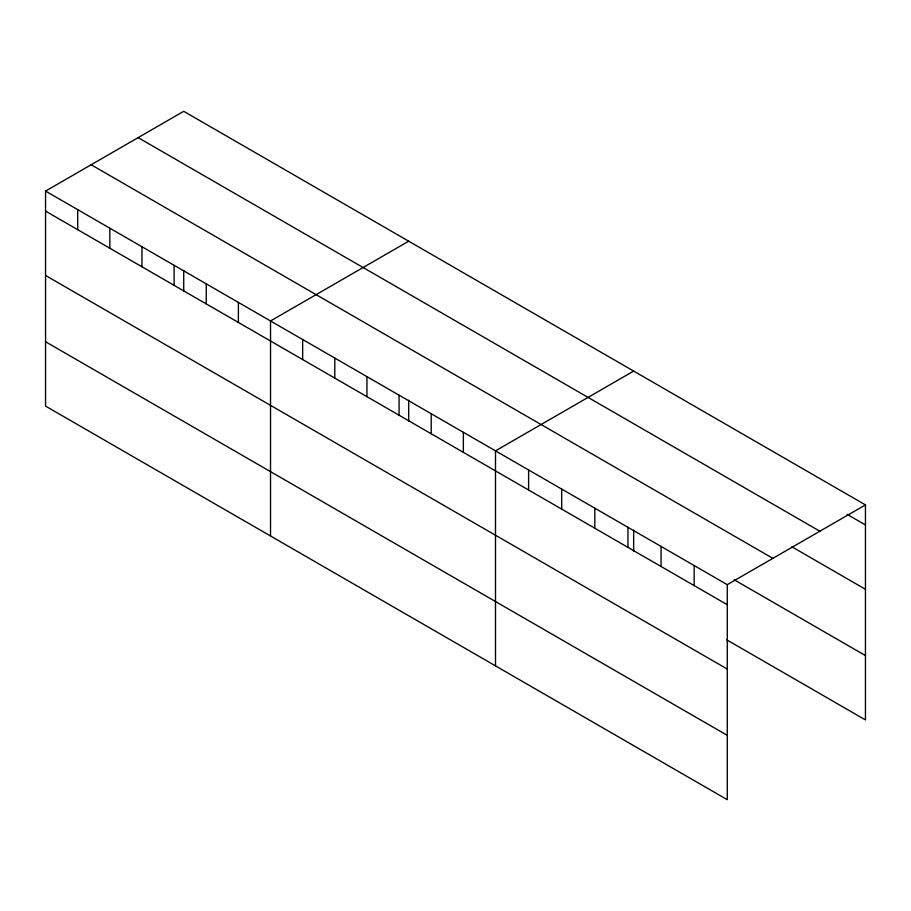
<?xml version="1.0" encoding="UTF-8"?>
<svg xmlns="http://www.w3.org/2000/svg" width="911" height="911" viewBox="0 0 911 911"><rect width="100%" height="100%" fill="white"/><g stroke="black" fill="none" stroke-linecap="round" stroke-linejoin="round"><path stroke-width="1.37" d="M45.55 191.082L727.274 584.668L727.274 799.687L45.55 406.101L45.55 191.082L183.726 111.313L865.45 504.899L865.45 719.918L726.864 639.909M408.697 241.199L270.521 320.968L270.521 535.987M633.657 371.084L495.493 450.854L495.493 665.873M727.274 584.668L865.45 504.899M847.059 514.316L865.45 524.941M138.13 137.629L819.854 531.227M791.864 546.794L865.45 589.28M91.146 164.754L772.87 558.352M734.232 579.817L865.45 655.578M45.55 211.113L727.274 604.71M45.55 275.464L727.274 669.05M45.55 341.75L727.274 735.348M694.171 565.56L694.171 585.591M661.056 546.441L661.056 566.471M633.657 530.145L633.657 551.132M627.941 527.321L627.941 547.352M594.826 508.201L594.826 528.243M561.711 489.082L561.711 509.124M528.608 469.974L528.608 490.004M463.357 432.292L463.357 452.334M431.21 413.742L431.21 433.773M408.697 400.259L408.697 421.246M399.075 395.192L399.075 415.222M366.939 376.63L366.939 396.672M334.792 358.08L334.792 378.111M302.657 339.518L302.657 359.56M238.386 302.406L238.386 322.448M206.239 283.856L206.239 303.887M183.726 270.373L183.726 291.361M174.103 265.306L174.103 285.337M141.968 246.744L141.968 266.786M109.832 228.194L109.832 248.225M77.686 209.632L77.686 229.674"/></g></svg>
